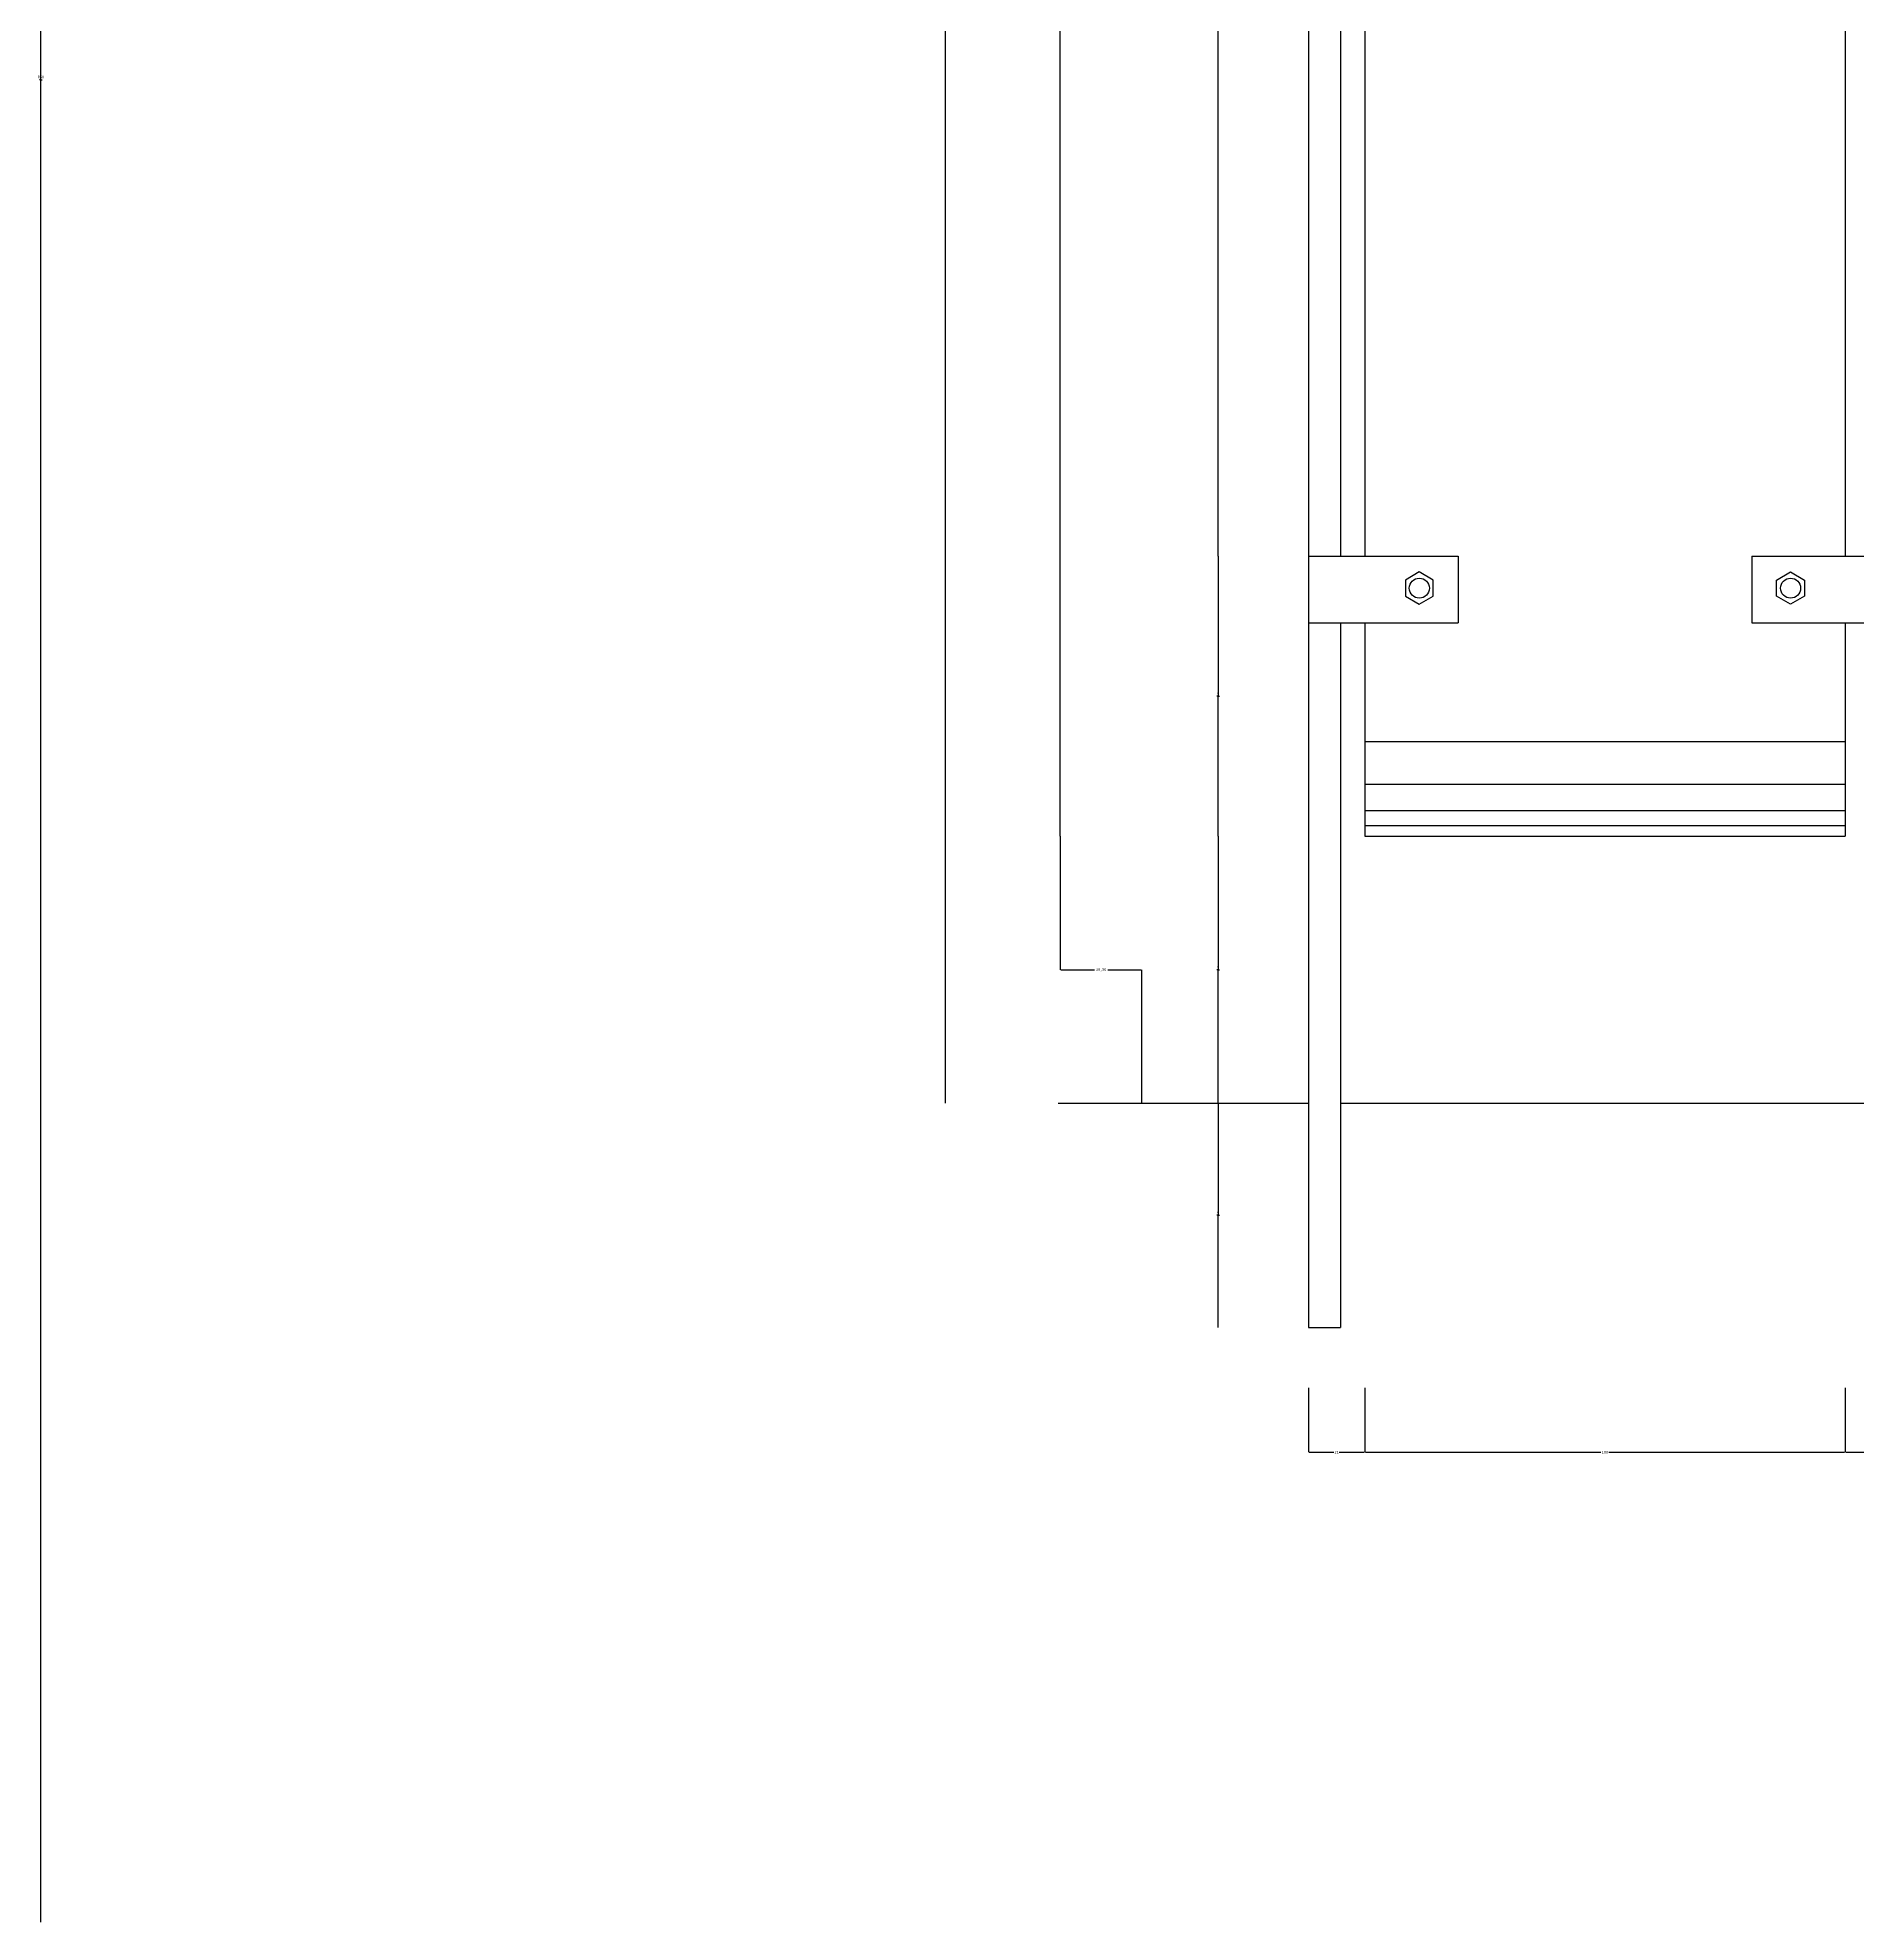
# Model space of a CAD drawing. Header units: metres. Extents: x -1 to 3533, y 0 to 1442.
# Drawn here: x -1 to 680, y 0 to 706 of the extents above; entities that cross this region are included whole.
import ezdxf

# ---------------------------------------------------------------- set-up
doc = ezdxf.new("R2010")
doc.units = ezdxf.units.M
for name, color, linetype in [('2', 2, 'Continuous'), ('3', 3, 'Continuous'), ('7', 7, 'Continuous'), ('DIM', 3, 'Continuous')]:
    doc.layers.add(name, color=color, linetype=linetype)
doc.dimstyles.get("Standard").update_dxf_attribs({"dimtxt": 2.5, "dimasz": 2.5, "dimexe": 1.25, "dimexo": 0.625, "dimtad": 1, "dimcen": 2.5, "dimazin": 3, "dimtfac": 1, "dimtmove": 0, "dimatfit": 3})

# ---------------------------------------------------------------- blocks, each defined once
blk = doc.blocks.new('*D1')
for p, q in [((440.94, 1111.87), (440.94, 811.87)), ((440.69, 811.87), (440.44, 811.87)), ((440.94, 511.87), (440.94, 811.87)), ((440.94, 811.87), (440.94, 811.87)), ((441.19, 811.87), (441.44, 811.87))]:
    blk.add_line(p, q)
at = {"layer": 'Defpoints'}
for p in [(440.94, 1111.87), (440.94, 811.87), (440.94, 511.87)]:
    blk.add_point(p, dxfattribs=at)
at = {"layer": 'DIM', "insert": (440.94, 812.995), "char_height": 1, "attachment_point": 5}
blk.add_mtext('0', dxfattribs=at)
blk = doc.blocks.new('*D2')
for p, q in [((474.8, 200.2), (474.8, 176.12)), ((495.8, 200.2), (495.8, 176.12)), ((475.05, 176.12), (484.3, 176.12)), ((486.3, 176.12), (495.55, 176.12))]:
    blk.add_line(p, q)
at = {"layer": 'Defpoints'}
for p in [(474.8, 200.2), (495.8, 200.2), (474.8, 176.12)]:
    blk.add_point(p, dxfattribs=at)
at = {"layer": 'DIM', "insert": (485.3, 176.12), "char_height": 1, "attachment_point": 5}
blk.add_mtext('21', dxfattribs=at)
blk = doc.blocks.new('*D3')
for p, q in [((495.8, 200.2), (495.8, 176.12)), ((675.8, 200.2), (675.8, 176.12)), ((496.05, 176.12), (584.3, 176.12)), ((587.3, 176.12), (675.55, 176.12))]:
    blk.add_line(p, q)
at = {"layer": 'Defpoints'}
for p in [(495.8, 200.2), (675.8, 200.2), (495.8, 176.12)]:
    blk.add_point(p, dxfattribs=at)
at = {"layer": 'DIM', "insert": (585.8, 176.12), "char_height": 1, "attachment_point": 5}
blk.add_mtext('180', dxfattribs=at)
blk = doc.blocks.new('*D4')
for p, q in [((440.94, 511.87), (440.94, 459.37)), ((440.69, 459.37), (440.44, 459.37)), ((440.94, 406.87), (440.94, 459.37)), ((440.94, 459.37), (440.94, 459.37)), ((441.19, 459.37), (441.44, 459.37))]:
    blk.add_line(p, q)
at = {"layer": 'Defpoints'}
for p in [(440.94, 511.87), (440.94, 459.37), (440.94, 406.87)]:
    blk.add_point(p, dxfattribs=at)
at = {"layer": 'DIM', "insert": (440.94, 460.495), "char_height": 1, "attachment_point": 5}
blk.add_mtext('0', dxfattribs=at)
blk = doc.blocks.new('*D5')
for p, q in [((440.94, 406.87), (440.94, 356.87)), ((440.69, 356.87), (440.44, 356.87)), ((440.94, 306.87), (440.94, 356.87)), ((440.94, 356.87), (440.94, 356.87)), ((441.19, 356.87), (441.44, 356.87))]:
    blk.add_line(p, q)
at = {"layer": 'Defpoints'}
for p in [(440.94, 406.87), (440.94, 356.87), (440.94, 306.87)]:
    blk.add_point(p, dxfattribs=at)
at = {"layer": 'DIM', "insert": (440.94, 357.995), "char_height": 1, "attachment_point": 5}
blk.add_mtext('0', dxfattribs=at)
blk = doc.blocks.new('*D6')
for p, q in [((440.94, 306.87), (440.94, 264.87)), ((440.69, 264.87), (440.44, 264.87)), ((440.94, 222.87), (440.94, 264.87)), ((440.94, 264.87), (440.94, 264.87)), ((441.19, 264.87), (441.44, 264.87))]:
    blk.add_line(p, q)
at = {"layer": 'Defpoints'}
for p in [(440.94, 306.87), (440.94, 264.87), (440.94, 222.87)]:
    blk.add_point(p, dxfattribs=at)
at = {"layer": 'DIM', "insert": (440.94, 265.995), "char_height": 1, "attachment_point": 5}
blk.add_mtext('0', dxfattribs=at)
blk = doc.blocks.new('*D9')
for p, q in [((675.8, 200.2), (675.8, 176.12)), ((705.8, 200.2), (705.8, 176.12)), ((676.05, 176.12), (689.8, 176.12)), ((691.8, 176.12), (705.55, 176.12))]:
    blk.add_line(p, q)
at = {"layer": 'Defpoints'}
for p in [(675.8, 200.2), (705.8, 200.2), (675.8, 176.12)]:
    blk.add_point(p, dxfattribs=at)
at = {"layer": 'DIM', "insert": (690.8, 176.12), "char_height": 1, "attachment_point": 5}
blk.add_mtext('30', dxfattribs=at)
blk = doc.blocks.new('*D14')
for p, q in [((338.85, 1206.87), (338.85, 756.87)), ((338.6, 756.87), (338.35, 756.87)), ((338.85, 306.87), (338.85, 756.87)), ((338.85, 756.87), (338.85, 756.87)), ((339.1, 756.87), (339.35, 756.87))]:
    blk.add_line(p, q)
at = {"layer": 'Defpoints'}
for p in [(338.85, 1206.87), (338.85, 756.87), (338.85, 306.87)]:
    blk.add_point(p, dxfattribs=at)
at = {"layer": 'DIM', "insert": (338.85, 757.995), "char_height": 1, "attachment_point": 5}
blk.add_mtext('0', dxfattribs=at)
blk = doc.blocks.new('*D15')
for p, q in [((381.81, 1206.87), (381.81, 806.87)), ((381.56, 806.87), (381.31, 806.87)), ((381.81, 406.87), (381.81, 806.87)), ((381.81, 806.87), (381.81, 806.87)), ((382.06, 806.87), (382.31, 806.87))]:
    blk.add_line(p, q)
at = {"layer": 'Defpoints'}
for p in [(381.81, 1206.87), (381.81, 806.87), (381.81, 406.87)]:
    blk.add_point(p, dxfattribs=at)
at = {"layer": 'DIM', "insert": (381.81, 807.995), "char_height": 1, "attachment_point": 5}
blk.add_mtext('0', dxfattribs=at)
blk = doc.blocks.new('*D16')
for p, q in [((381.81, 406.87), (381.81, 356.87)), ((382.06, 356.87), (394.59, 356.87)), ((399.59, 356.87), (412.12, 356.87)), ((412.37, 306.87), (412.37, 356.87))]:
    blk.add_line(p, q)
at = {"layer": 'Defpoints'}
for p in [(381.81, 406.87), (381.81, 356.87), (412.37, 306.87)]:
    blk.add_point(p, dxfattribs=at)
at = {"layer": 'DIM', "insert": (397.09, 356.87), "char_height": 1, "attachment_point": 5}
blk.add_mtext('30,56', dxfattribs=at)
blk = doc.blocks.new('*D21')
for p, q in [((-0.25, 690.21), (-0.5, 690.21)), ((0, 0), (0, 690.21)), ((0, 0), (0, 690.21)), ((0, 690.21), (0, 690.21)), ((0.25, 690.21), (0.5, 690.21))]:
    blk.add_line(p, q)
at = {"layer": 'Defpoints'}
for p in [(0, 690.21), (0, 0), (0, 0)]:
    blk.add_point(p, dxfattribs=at)
at = {"layer": 'DIM', "insert": (0, 691.335), "char_height": 1, "attachment_point": 5}
blk.add_mtext('R60', dxfattribs=at)
blk = doc.blocks.new('*D24')
for p, q in [((-0.25, 1276.89), (-0.5, 1276.89)), ((0, 0), (0, 1276.89)), ((0, 0), (0, 1276.89)), ((0, 1276.89), (0, 1276.89)), ((0.25, 1276.89), (0.5, 1276.89))]:
    blk.add_line(p, q)
at = {"layer": 'Defpoints'}
for p in [(0, 1276.89), (0, 0), (0, 0)]:
    blk.add_point(p, dxfattribs=at)
at = {"layer": 'DIM', "insert": (0, 1278.015), "char_height": 1, "attachment_point": 5}
blk.add_mtext('R60', dxfattribs=at)

msp = doc.modelspace()

# ---------------------------------------------------------------- linework, layer by layer
at = {"layer": '2'}
for p, q in [((381.03, 306.87), (474.8, 306.87)), ((486.8, 306.87), (684.8, 306.87))]:
    msp.add_line(p, q, dxfattribs=at)
at = {"layer": '3'}
for p, q in [((495.8, 442.35), (675.8, 442.35)), ((495.8, 426.38), (675.8, 426.38)), ((495.8, 416.5), (675.8, 416.5)), ((495.8, 410.85), (675.8, 410.85))]:
    msp.add_line(p, q, dxfattribs=at)
for centre in [(516.27, 499.83), (655.33, 499.83)]:
    msp.add_circle(centre, 3.75, dxfattribs=at)
at = {"layer": '7'}
for p, q in [((474.8, 1156.87), (474.8, 222.87)), ((486.8, 1111.87), (486.8, 511.87)), ((495.8, 1111.87), (495.8, 511.87)), ((675.8, 1111.87), (675.8, 511.87)), ((474.8, 511.87), (530.8, 511.87)), ((530.8, 511.87), (530.8, 486.87)), ((640.8, 511.87), (740.8, 511.87)), ((640.8, 511.87), (640.8, 486.87)), ((512.52, 499.83), (512.52, 499.83)), ((659.08, 499.83), (659.08, 499.83)), ((474.8, 486.87), (530.8, 486.87)), ((486.8, 486.87), (486.8, 222.87)), ((495.8, 486.87), (495.8, 406.87)), ((640.8, 486.87), (740.8, 486.87)), ((675.8, 486.87), (675.8, 406.87)), ((495.8, 406.87), (675.8, 406.87)), ((474.8, 222.87), (486.8, 222.87))]:
    msp.add_line(p, q, dxfattribs=at)
for points in [[(516.27, 493.78), (521.51, 496.8), (521.51, 502.85), (516.27, 505.88), (511.03, 502.85), (511.03, 496.8)], [(655.33, 493.78), (650.1, 496.8), (650.1, 502.85), (655.33, 505.88), (660.57, 502.85), (660.57, 496.8)]]:
    msp.add_lwpolyline(points, close=True, dxfattribs=at)

# ---------------------------------------------------------------- dimensions: what is measured, and where the dimension line sits
at = {"layer": 'DIM'}
for base, picture, middle in [((0, 1276.89), '*D24', (0, 1278.015)), ((0, 690.21), '*D21', (0, 691.335))]:
    dim = msp.add_linear_dim(base=base, p1=(0, 0), p2=(0, 0), text='R60', dimstyle='Standard', dxfattribs=at)
    dim.commit()
    dim.dimension.update_dxf_attribs({"geometry": picture, "text_midpoint": middle})
for base, p1, p2, picture, middle in [((338.85, 756.87), (338.85, 1206.87), (338.85, 306.87), '*D14', (338.85, 757.995)), ((381.81, 806.87), (381.81, 1206.87), (381.81, 406.87), '*D15', (381.81, 807.995)), ((440.94, 811.87), (440.94, 1111.87), (440.94, 511.87), '*D1', (440.94, 812.995)), ((440.94, 459.37), (440.94, 511.87), (440.94, 406.87), '*D4', (440.94, 460.495)), ((381.81, 356.87), (381.81, 406.87), (412.37, 306.87), '*D16', (397.09, 356.87)), ((440.94, 356.87), (440.94, 406.87), (440.94, 306.87), '*D5', (440.94, 357.995)), ((440.94, 264.87), (440.94, 306.87), (440.94, 222.87), '*D6', (440.94, 265.995)), ((474.8, 176.12), (474.8, 200.2), (495.8, 200.2), '*D2', (485.3, 176.12)), ((495.8, 176.12), (495.8, 200.2), (675.8, 200.2), '*D3', (585.8, 176.12)), ((675.8, 176.12), (675.8, 200.2), (705.8, 200.2), '*D9', (690.8, 176.12))]:
    dim = msp.add_linear_dim(base=base, p1=p1, p2=p2, dimstyle='Standard', dxfattribs=at)
    dim.commit()
    dim.dimension.update_dxf_attribs({"geometry": picture, "text_midpoint": middle})

doc.saveas('drawing.dxf')
